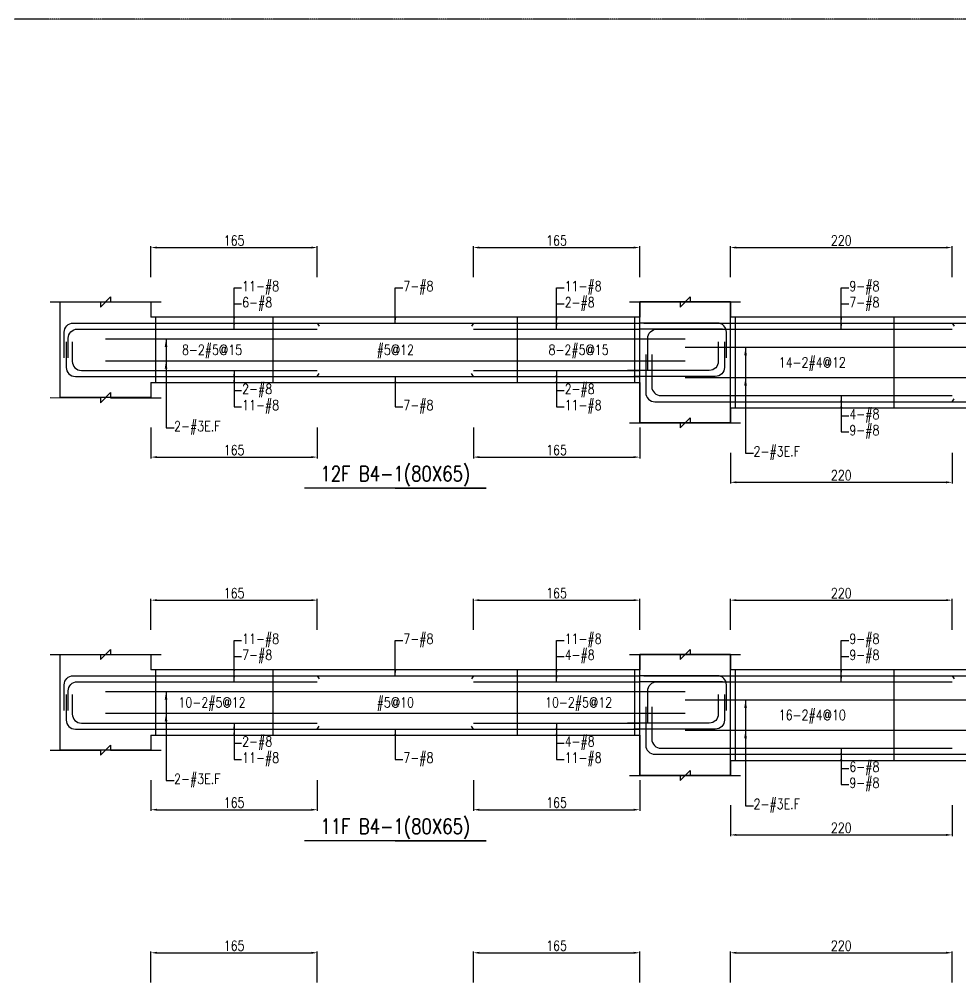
# Model space of a CAD drawing. Header units: millimetres. Extents: x 0 to 84580, y -12276 to 4373.
# Drawn here: x 27149 to 28083, y -1957 to -1000 of the extents above; entities that cross this region are included whole.
import ezdxf
from ezdxf.enums import TextEntityAlignment as Align

# ---------------------------------------------------------------- set-up
doc = ezdxf.new("R2010")
doc.units = ezdxf.units.MM
doc.header["$MEASUREMENT"] = 0
doc.linetypes.add('CENTER', pattern=[2, 1.25, -0.25, 0.25, -0.25])
for name, color, linetype in [('S-DIM', 2, 'Continuous'), ('S-GRID', 1, 'CENTER'), ('S-LEADER', 2, 'Continuous'), ('S-RC', 130, 'Continuous'), ('S-REINF', 6, 'Continuous'), ('S-TEXT', 2, 'Continuous')]:
    doc.layers.add(name, color=color, linetype=linetype)
doc.styles.add('CS4', font='romans.shx', dxfattribs={"width": 0.8, "bigfont": 'lsp.shx'})
doc.styles.get("Standard").update_dxf_attribs({"font": 'arial.ttf'})
doc.dimstyles.new('ISO-25', dxfattribs={"dimtxt": 2.5, "dimasz": 2.5, "dimexe": 1.25, "dimexo": 0.625, "dimtad": 1, "dimtxsty": 'Standard', "dimcen": 2.5, "dimadec": 0, "dimazin": 0, "dimtfac": 1, "dimtmove": 0, "dimatfit": 3, "dimfxl": 0, "dimarcsym": 0})

# ---------------------------------------------------------------- blocks, each defined once
blk = doc.blocks.new('*D751')
at = {"layer": 'DEFPOINTS', "color": 0, "transparency": 16777216}
for p in [(27444.4, -1926.58), (27279.4, -1956.58), (27444.4, -1956.58)]:
    blk.add_point(p, dxfattribs=at)
at = {"layer": 'S-DIM', "color": 0, "lineweight": -2, "transparency": 16777216}
for p, q in [((27279.4, -1955.95), (27279.4, -1925.33)), ((27285.4, -1926.58), (27438.4, -1926.58)), ((27444.4, -1955.95), (27444.4, -1925.33))]:
    blk.add_line(p, q, dxfattribs=at)
at = {"layer": 'S-DIM', "color": 0, "transparency": 16777216}
for points in [[(27285.4, -1925.58), (27285.4, -1927.58), (27279.4, -1926.58)], [(27438.4, -1925.58), (27438.4, -1927.58), (27444.4, -1926.58)]]:
    blk.add_solid(points, dxfattribs=at)
at = {"layer": 'S-DIM', "color": 0, "transparency": 16777216, "insert": (27361.9, -1919.58), "char_height": 10, "attachment_point": 5, "style": 'CS4'}
blk.add_mtext('165', dxfattribs=at)
blk = doc.blocks.new('*D752')
at = {"layer": 'DEFPOINTS', "color": 0, "transparency": 16777216}
for p in [(27764.4, -1926.58), (27599.4, -1956.58), (27764.4, -1956.58)]:
    blk.add_point(p, dxfattribs=at)
at = {"layer": 'S-DIM', "color": 0, "lineweight": -2, "transparency": 16777216}
for p, q in [((27599.4, -1955.95), (27599.4, -1925.33)), ((27605.4, -1926.58), (27758.4, -1926.58)), ((27764.4, -1955.95), (27764.4, -1925.33))]:
    blk.add_line(p, q, dxfattribs=at)
at = {"layer": 'S-DIM', "color": 0, "transparency": 16777216}
for points in [[(27605.4, -1925.58), (27605.4, -1927.58), (27599.4, -1926.58)], [(27758.4, -1925.58), (27758.4, -1927.58), (27764.4, -1926.58)]]:
    blk.add_solid(points, dxfattribs=at)
at = {"layer": 'S-DIM', "color": 0, "transparency": 16777216, "insert": (27681.9, -1919.58), "char_height": 10, "attachment_point": 5, "style": 'CS4'}
blk.add_mtext('165', dxfattribs=at)
blk = doc.blocks.new('*D755')
at = {"layer": 'DEFPOINTS', "color": 0, "transparency": 16777216}
for p in [(27444.4, -1576.58), (27279.4, -1606.58), (27444.4, -1606.58)]:
    blk.add_point(p, dxfattribs=at)
at = {"layer": 'S-DIM', "color": 0, "lineweight": -2, "transparency": 16777216}
for p, q in [((27279.4, -1605.95), (27279.4, -1575.33)), ((27285.4, -1576.58), (27438.4, -1576.58)), ((27444.4, -1605.95), (27444.4, -1575.33))]:
    blk.add_line(p, q, dxfattribs=at)
at = {"layer": 'S-DIM', "color": 0, "transparency": 16777216}
for points in [[(27285.4, -1575.58), (27285.4, -1577.58), (27279.4, -1576.58)], [(27438.4, -1575.58), (27438.4, -1577.58), (27444.4, -1576.58)]]:
    blk.add_solid(points, dxfattribs=at)
at = {"layer": 'S-DIM', "color": 0, "transparency": 16777216, "insert": (27361.9, -1569.58), "char_height": 10, "attachment_point": 5, "style": 'CS4'}
blk.add_mtext('165', dxfattribs=at)
blk = doc.blocks.new('*D756')
at = {"layer": 'DEFPOINTS', "color": 0, "transparency": 16777216}
for p in [(27764.4, -1576.58), (27599.4, -1606.58), (27764.4, -1606.58)]:
    blk.add_point(p, dxfattribs=at)
at = {"layer": 'S-DIM', "color": 0, "lineweight": -2, "transparency": 16777216}
for p, q in [((27599.4, -1605.95), (27599.4, -1575.33)), ((27605.4, -1576.58), (27758.4, -1576.58)), ((27764.4, -1605.95), (27764.4, -1575.33))]:
    blk.add_line(p, q, dxfattribs=at)
at = {"layer": 'S-DIM', "color": 0, "transparency": 16777216}
for points in [[(27605.4, -1575.58), (27605.4, -1577.58), (27599.4, -1576.58)], [(27758.4, -1575.58), (27758.4, -1577.58), (27764.4, -1576.58)]]:
    blk.add_solid(points, dxfattribs=at)
at = {"layer": 'S-DIM', "color": 0, "transparency": 16777216, "insert": (27681.9, -1569.58), "char_height": 10, "attachment_point": 5, "style": 'CS4'}
blk.add_mtext('165', dxfattribs=at)
blk = doc.blocks.new('*D757')
at = {"layer": 'DEFPOINTS', "color": 0, "transparency": 16777216}
for p in [(27279.4, -1754.58), (27444.4, -1754.58), (27444.4, -1784.58)]:
    blk.add_point(p, dxfattribs=at)
at = {"layer": 'S-DIM', "color": 0, "lineweight": -2, "transparency": 16777216}
for p, q in [((27279.4, -1755.2), (27279.4, -1785.83)), ((27444.4, -1755.2), (27444.4, -1785.83)), ((27285.4, -1784.58), (27438.4, -1784.58))]:
    blk.add_line(p, q, dxfattribs=at)
at = {"layer": 'S-DIM', "color": 0, "transparency": 16777216}
for points in [[(27285.4, -1783.58), (27285.4, -1785.58), (27279.4, -1784.58)], [(27438.4, -1783.58), (27438.4, -1785.58), (27444.4, -1784.58)]]:
    blk.add_solid(points, dxfattribs=at)
at = {"layer": 'S-DIM', "color": 0, "transparency": 16777216, "insert": (27361.9, -1777.58), "char_height": 10, "attachment_point": 5, "style": 'CS4'}
blk.add_mtext('165', dxfattribs=at)
blk = doc.blocks.new('*D758')
at = {"layer": 'DEFPOINTS', "color": 0, "transparency": 16777216}
for p in [(27599.4, -1754.58), (27764.4, -1754.58), (27764.4, -1784.58)]:
    blk.add_point(p, dxfattribs=at)
at = {"layer": 'S-DIM', "color": 0, "lineweight": -2, "transparency": 16777216}
for p, q in [((27599.4, -1755.2), (27599.4, -1785.83)), ((27764.4, -1755.2), (27764.4, -1785.83)), ((27605.4, -1784.58), (27758.4, -1784.58))]:
    blk.add_line(p, q, dxfattribs=at)
at = {"layer": 'S-DIM', "color": 0, "transparency": 16777216}
for points in [[(27605.4, -1783.58), (27605.4, -1785.58), (27599.4, -1784.58)], [(27758.4, -1783.58), (27758.4, -1785.58), (27764.4, -1784.58)]]:
    blk.add_solid(points, dxfattribs=at)
at = {"layer": 'S-DIM', "color": 0, "transparency": 16777216, "insert": (27681.9, -1777.58), "char_height": 10, "attachment_point": 5, "style": 'CS4'}
blk.add_mtext('165', dxfattribs=at)
blk = doc.blocks.new('*D759')
at = {"layer": 'DEFPOINTS', "color": 0, "transparency": 16777216}
for p in [(27444.4, -1226.58), (27279.4, -1256.58), (27444.4, -1256.58)]:
    blk.add_point(p, dxfattribs=at)
at = {"layer": 'S-DIM', "color": 0, "lineweight": -2, "transparency": 16777216}
for p, q in [((27279.4, -1255.95), (27279.4, -1225.33)), ((27444.4, -1255.95), (27444.4, -1225.33)), ((27285.4, -1226.58), (27438.4, -1226.58))]:
    blk.add_line(p, q, dxfattribs=at)
at = {"layer": 'S-DIM', "color": 0, "transparency": 16777216}
for points in [[(27285.4, -1225.58), (27285.4, -1227.58), (27279.4, -1226.58)], [(27438.4, -1225.58), (27438.4, -1227.58), (27444.4, -1226.58)]]:
    blk.add_solid(points, dxfattribs=at)
at = {"layer": 'S-DIM', "color": 0, "transparency": 16777216, "insert": (27361.9, -1219.58), "char_height": 10, "attachment_point": 5, "style": 'CS4'}
blk.add_mtext('165', dxfattribs=at)
blk = doc.blocks.new('*D760')
at = {"layer": 'DEFPOINTS', "color": 0, "transparency": 16777216}
for p in [(27764.4, -1226.58), (27599.4, -1256.58), (27764.4, -1256.58)]:
    blk.add_point(p, dxfattribs=at)
at = {"layer": 'S-DIM', "color": 0, "lineweight": -2, "transparency": 16777216}
for p, q in [((27599.4, -1255.95), (27599.4, -1225.33)), ((27764.4, -1255.95), (27764.4, -1225.33)), ((27605.4, -1226.58), (27758.4, -1226.58))]:
    blk.add_line(p, q, dxfattribs=at)
at = {"layer": 'S-DIM', "color": 0, "transparency": 16777216}
for points in [[(27605.4, -1225.58), (27605.4, -1227.58), (27599.4, -1226.58)], [(27758.4, -1225.58), (27758.4, -1227.58), (27764.4, -1226.58)]]:
    blk.add_solid(points, dxfattribs=at)
at = {"layer": 'S-DIM', "color": 0, "transparency": 16777216, "insert": (27681.9, -1219.58), "char_height": 10, "attachment_point": 5, "style": 'CS4'}
blk.add_mtext('165', dxfattribs=at)
blk = doc.blocks.new('*D761')
at = {"layer": 'DEFPOINTS', "color": 0, "transparency": 16777216}
for p in [(27279.4, -1404.58), (27444.4, -1404.58), (27444.4, -1434.58)]:
    blk.add_point(p, dxfattribs=at)
at = {"layer": 'S-DIM', "color": 0, "lineweight": -2, "transparency": 16777216}
for p, q in [((27279.4, -1405.2), (27279.4, -1435.83)), ((27444.4, -1405.2), (27444.4, -1435.83)), ((27285.4, -1434.58), (27438.4, -1434.58))]:
    blk.add_line(p, q, dxfattribs=at)
at = {"layer": 'S-DIM', "color": 0, "transparency": 16777216}
for points in [[(27285.4, -1433.58), (27285.4, -1435.58), (27279.4, -1434.58)], [(27438.4, -1433.58), (27438.4, -1435.58), (27444.4, -1434.58)]]:
    blk.add_solid(points, dxfattribs=at)
at = {"layer": 'S-DIM', "color": 0, "transparency": 16777216, "insert": (27361.9, -1427.58), "char_height": 10, "attachment_point": 5, "style": 'CS4'}
blk.add_mtext('165', dxfattribs=at)
blk = doc.blocks.new('*D762')
at = {"layer": 'DEFPOINTS', "color": 0, "transparency": 16777216}
for p in [(27599.4, -1404.58), (27764.4, -1404.58), (27764.4, -1434.58)]:
    blk.add_point(p, dxfattribs=at)
at = {"layer": 'S-DIM', "color": 0, "lineweight": -2, "transparency": 16777216}
for p, q in [((27599.4, -1405.2), (27599.4, -1435.83)), ((27764.4, -1405.2), (27764.4, -1435.83)), ((27605.4, -1434.58), (27758.4, -1434.58))]:
    blk.add_line(p, q, dxfattribs=at)
at = {"layer": 'S-DIM', "color": 0, "transparency": 16777216}
for points in [[(27605.4, -1433.58), (27605.4, -1435.58), (27599.4, -1434.58)], [(27758.4, -1433.58), (27758.4, -1435.58), (27764.4, -1434.58)]]:
    blk.add_solid(points, dxfattribs=at)
at = {"layer": 'S-DIM', "color": 0, "transparency": 16777216, "insert": (27681.9, -1427.58), "char_height": 10, "attachment_point": 5, "style": 'CS4'}
blk.add_mtext('165', dxfattribs=at)
blk = doc.blocks.new('*D771')
at = {"layer": 'DEFPOINTS', "color": 0, "transparency": 16777216}
for p in [(28074.4, -1926.58), (27854.4, -1956.58), (28074.4, -1956.58)]:
    blk.add_point(p, dxfattribs=at)
at = {"layer": 'S-DIM', "color": 0, "lineweight": -2, "transparency": 16777216}
for p, q in [((27854.4, -1955.95), (27854.4, -1925.33)), ((27860.4, -1926.58), (28068.4, -1926.58)), ((28074.4, -1955.95), (28074.4, -1925.33))]:
    blk.add_line(p, q, dxfattribs=at)
at = {"layer": 'S-DIM', "color": 0, "transparency": 16777216}
for points in [[(27860.4, -1925.58), (27860.4, -1927.58), (27854.4, -1926.58)], [(28068.4, -1925.58), (28068.4, -1927.58), (28074.4, -1926.58)]]:
    blk.add_solid(points, dxfattribs=at)
at = {"layer": 'S-DIM', "color": 0, "transparency": 16777216, "insert": (27964.4, -1919.58), "char_height": 10, "attachment_point": 5, "style": 'CS4'}
blk.add_mtext('220', dxfattribs=at)
blk = doc.blocks.new('*D775')
at = {"layer": 'DEFPOINTS', "color": 0, "transparency": 16777216}
for p in [(28074.4, -1576.58), (27854.4, -1606.58), (28074.4, -1606.58)]:
    blk.add_point(p, dxfattribs=at)
at = {"layer": 'S-DIM', "color": 0, "lineweight": -2, "transparency": 16777216}
for p, q in [((27854.4, -1605.95), (27854.4, -1575.33)), ((27860.4, -1576.58), (28068.4, -1576.58)), ((28074.4, -1605.95), (28074.4, -1575.33))]:
    blk.add_line(p, q, dxfattribs=at)
at = {"layer": 'S-DIM', "color": 0, "transparency": 16777216}
for points in [[(27860.4, -1575.58), (27860.4, -1577.58), (27854.4, -1576.58)], [(28068.4, -1575.58), (28068.4, -1577.58), (28074.4, -1576.58)]]:
    blk.add_solid(points, dxfattribs=at)
at = {"layer": 'S-DIM', "color": 0, "transparency": 16777216, "insert": (27964.4, -1569.58), "char_height": 10, "attachment_point": 5, "style": 'CS4'}
blk.add_mtext('220', dxfattribs=at)
blk = doc.blocks.new('*D777')
at = {"layer": 'DEFPOINTS', "color": 0, "transparency": 16777216}
for p in [(27854.4, -1779.58), (28074.4, -1779.58), (28074.4, -1809.58)]:
    blk.add_point(p, dxfattribs=at)
at = {"layer": 'S-DIM', "color": 0, "lineweight": -2, "transparency": 16777216}
for p, q in [((27854.4, -1780.2), (27854.4, -1810.83)), ((28074.4, -1780.2), (28074.4, -1810.83)), ((27860.4, -1809.58), (28068.4, -1809.58))]:
    blk.add_line(p, q, dxfattribs=at)
at = {"layer": 'S-DIM', "color": 0, "transparency": 16777216}
for points in [[(27860.4, -1808.58), (27860.4, -1810.58), (27854.4, -1809.58)], [(28068.4, -1808.58), (28068.4, -1810.58), (28074.4, -1809.58)]]:
    blk.add_solid(points, dxfattribs=at)
at = {"layer": 'S-DIM', "color": 0, "transparency": 16777216, "insert": (27964.4, -1802.58), "char_height": 10, "attachment_point": 5, "style": 'CS4'}
blk.add_mtext('220', dxfattribs=at)
blk = doc.blocks.new('*D779')
at = {"layer": 'DEFPOINTS', "color": 0, "transparency": 16777216}
for p in [(28074.4, -1226.58), (27854.4, -1256.58), (28074.4, -1256.58)]:
    blk.add_point(p, dxfattribs=at)
at = {"layer": 'S-DIM', "color": 0, "lineweight": -2, "transparency": 16777216}
for p, q in [((27854.4, -1255.95), (27854.4, -1225.33)), ((28074.4, -1255.95), (28074.4, -1225.33)), ((27860.4, -1226.58), (28068.4, -1226.58))]:
    blk.add_line(p, q, dxfattribs=at)
at = {"layer": 'S-DIM', "color": 0, "transparency": 16777216}
for points in [[(27860.4, -1225.58), (27860.4, -1227.58), (27854.4, -1226.58)], [(28068.4, -1225.58), (28068.4, -1227.58), (28074.4, -1226.58)]]:
    blk.add_solid(points, dxfattribs=at)
at = {"layer": 'S-DIM', "color": 0, "transparency": 16777216, "insert": (27964.4, -1219.58), "char_height": 10, "attachment_point": 5, "style": 'CS4'}
blk.add_mtext('220', dxfattribs=at)
blk = doc.blocks.new('*D781')
at = {"layer": 'DEFPOINTS', "color": 0, "transparency": 16777216}
for p in [(27854.4, -1429.58), (28074.4, -1429.58), (28074.4, -1459.58)]:
    blk.add_point(p, dxfattribs=at)
at = {"layer": 'S-DIM', "color": 0, "lineweight": -2, "transparency": 16777216}
for p, q in [((27854.4, -1430.2), (27854.4, -1460.83)), ((28074.4, -1430.2), (28074.4, -1460.83)), ((27860.4, -1459.58), (28068.4, -1459.58))]:
    blk.add_line(p, q, dxfattribs=at)
at = {"layer": 'S-DIM', "color": 0, "transparency": 16777216}
for points in [[(27860.4, -1458.58), (27860.4, -1460.58), (27854.4, -1459.58)], [(28068.4, -1458.58), (28068.4, -1460.58), (28074.4, -1459.58)]]:
    blk.add_solid(points, dxfattribs=at)
at = {"layer": 'S-DIM', "color": 0, "transparency": 16777216, "insert": (27964.4, -1452.58), "char_height": 10, "attachment_point": 5, "style": 'CS4'}
blk.add_mtext('220', dxfattribs=at)

msp = doc.modelspace()

# ---------------------------------------------------------------- linework, layer by layer
at = {"layer": 'S-GRID'}
msp.add_lwpolyline([(26145, -3069), (29374, -3069), (29374, -1000), (26145, -1000), (26145, -3069)], dxfattribs=at)
at = {"layer": 'S-RC'}
for points in [[(27179.395, -1280.575), (27229.395, -1280.585), (27229.394, -1285.585), (27239.396, -1275.587), (27239.395, -1280.587), (27289.395, -1280.597)], [(27279.395, -1360.575), (27279.395, -1375.575), (27189.395, -1375.575), (27189.395, -1280.575), (27279.395, -1280.575), (27279.395, -1295.575)], [(27754.395, -1280.575), (27804.395, -1280.585), (27804.394, -1285.585), (27814.396, -1275.587), (27814.395, -1280.587), (27864.395, -1280.597)], [(27754.395, -1280.575), (27804.395, -1280.585), (27804.394, -1285.585), (27814.396, -1275.587), (27814.395, -1280.587), (27864.395, -1280.597)], [(27764.395, -1360.575), (27764.395, -1400.575), (27854.395, -1400.575), (27854.395, -1280.575), (27764.395, -1280.575), (27764.395, -1295.575)], [(27854.395, -1385.575), (27854.395, -1400.575), (27764.395, -1400.575), (27764.395, -1280.575), (27854.395, -1280.575), (27854.395, -1295.575)], [(27764.395, -1295.575), (27279.395, -1295.575)], [(28504.395, -1295.575), (27854.395, -1295.575)], [(27279.395, -1360.575), (27764.395, -1360.575)], [(27179.395, -1375.575), (27229.395, -1375.585), (27229.394, -1380.585), (27239.396, -1370.587), (27239.395, -1375.587), (27289.395, -1375.597)], [(27854.395, -1385.575), (28504.395, -1385.575)], [(27754.395, -1400.575), (27804.395, -1400.585), (27804.394, -1405.585), (27814.396, -1395.587), (27814.395, -1400.587), (27864.395, -1400.597)], [(27754.395, -1400.575), (27804.395, -1400.585), (27804.394, -1405.585), (27814.396, -1395.587), (27814.395, -1400.587), (27864.395, -1400.597)], [(27521.895, -1465.575), (27611.895, -1465.575), (27431.895, -1465.575)], [(27179.395, -1630.575), (27229.395, -1630.585), (27229.394, -1635.585), (27239.396, -1625.587), (27239.395, -1630.587), (27289.395, -1630.597)], [(27754.395, -1630.575), (27804.395, -1630.585), (27804.394, -1635.585), (27814.396, -1625.587), (27814.395, -1630.587), (27864.395, -1630.597)], [(27754.395, -1630.575), (27804.395, -1630.585), (27804.394, -1635.585), (27814.396, -1625.587), (27814.395, -1630.587), (27864.395, -1630.597)], [(27279.395, -1710.575), (27279.395, -1725.575), (27189.395, -1725.575), (27189.395, -1630.575), (27279.395, -1630.575), (27279.395, -1645.575)], [(27764.395, -1710.575), (27764.395, -1750.575), (27854.395, -1750.575), (27854.395, -1630.575), (27764.395, -1630.575), (27764.395, -1645.575)], [(27854.395, -1735.575), (27854.395, -1750.575), (27764.395, -1750.575), (27764.395, -1630.575), (27854.395, -1630.575), (27854.395, -1645.575)], [(27764.395, -1645.575), (27279.395, -1645.575)], [(28504.395, -1645.575), (27854.395, -1645.575)], [(27279.395, -1710.575), (27764.395, -1710.575)], [(27179.395, -1725.575), (27229.395, -1725.585), (27229.394, -1730.585), (27239.396, -1720.587), (27239.395, -1725.587), (27289.395, -1725.597)], [(27854.395, -1735.575), (28504.395, -1735.575)], [(27754.395, -1750.575), (27804.395, -1750.585), (27804.394, -1755.585), (27814.396, -1745.587), (27814.395, -1750.587), (27864.395, -1750.597)], [(27754.395, -1750.575), (27804.395, -1750.585), (27804.394, -1755.585), (27814.396, -1745.587), (27814.395, -1750.587), (27864.395, -1750.597)], [(27521.895, -1815.575), (27611.895, -1815.575), (27431.895, -1815.575)]]:
    msp.add_lwpolyline(points, dxfattribs=at)
at = {"layer": 'S-REINF'}
for points in [[(27193.395, -1336.075), (27193.395, -1310.575, -0.4142136), (27202.395, -1301.575), (27279.395, -1301.575)], [(27850.395, -1336.075), (27850.395, -1310.575, 0.4142136), (27841.395, -1301.575), (27764.395, -1301.575)], [(27197.395, -1336.075), (27197.395, -1316.575, -0.4142136), (27206.395, -1307.575), (27279.395, -1307.575)], [(27772.395, -1348.575), (27772.395, -1316.575, -0.4142136), (27781.395, -1307.575), (27854.395, -1307.575)], [(27195.395, -1320.075), (27195.395, -1345.575, 0.4142136), (27204.395, -1354.575), (27279.395, -1354.575)], [(27201.395, -1320.075), (27201.395, -1339.575, 0.4142136), (27210.395, -1348.575), (27279.395, -1348.575)], [(27842.395, -1320.075), (27842.395, -1339.575, -0.4142136), (27833.395, -1348.575), (27752.395, -1348.575)], [(27848.395, -1320.075), (27848.395, -1345.575, -0.4142136), (27839.395, -1354.575), (27758.395, -1354.575)], [(27770.395, -1332.575), (27770.395, -1370.575, 0.4142136), (27779.395, -1379.575), (27854.395, -1379.575)], [(27776.395, -1332.575), (27776.395, -1364.575, 0.4142136), (27785.395, -1373.575), (27854.395, -1373.575)], [(27193.395, -1686.075), (27193.395, -1660.575, -0.4142136), (27202.395, -1651.575), (27279.395, -1651.575)], [(27850.395, -1686.075), (27850.395, -1660.575, 0.4142136), (27841.395, -1651.575), (27764.395, -1651.575)], [(27197.395, -1686.075), (27197.395, -1666.575, -0.4142136), (27206.395, -1657.575), (27279.395, -1657.575)], [(27772.395, -1698.575), (27772.395, -1666.575, -0.4142136), (27781.395, -1657.575), (27854.395, -1657.575)], [(27195.395, -1670.075), (27195.395, -1695.575, 0.4142136), (27204.395, -1704.575), (27279.395, -1704.575)], [(27201.395, -1670.075), (27201.395, -1689.575, 0.4142136), (27210.395, -1698.575), (27279.395, -1698.575)], [(27842.395, -1670.075), (27842.395, -1689.575, -0.4142136), (27833.395, -1698.575), (27752.395, -1698.575)], [(27848.395, -1670.075), (27848.395, -1695.575, -0.4142136), (27839.395, -1704.575), (27758.395, -1704.575)], [(27770.395, -1682.575), (27770.395, -1720.575, 0.4142136), (27779.395, -1729.575), (27854.395, -1729.575)], [(27776.395, -1682.575), (27776.395, -1714.575, 0.4142136), (27785.395, -1723.575), (27854.395, -1723.575)]]:
    msp.add_lwpolyline(points, format="xyb", dxfattribs=at)
for points in [[(27279.395, -1301.575), (27444.395, -1301.575)], [(27444.395, -1301.575), (27446.395, -1304.575)], [(27444.395, -1301.575), (27599.395, -1301.575)], [(27599.395, -1301.575), (27597.395, -1304.575)], [(27599.395, -1301.575), (27764.395, -1301.575)], [(27768.395, -1301.575), (27854.395, -1301.575)], [(27854.395, -1301.575), (28074.395, -1301.575)], [(28074.395, -1301.575), (28076.395, -1304.575)], [(28074.395, -1301.575), (28284.395, -1301.575)], [(27279.395, -1307.575), (27444.395, -1307.575)], [(27599.395, -1307.575), (27764.395, -1307.575)], [(27846.395, -1307.575), (27764.395, -1307.575)], [(27854.395, -1307.575), (28074.395, -1307.575)], [(27279.395, -1348.575), (27444.395, -1348.575)], [(27599.395, -1348.575), (27764.395, -1348.575)], [(27279.395, -1354.575), (27444.395, -1354.575)], [(27444.395, -1354.575), (27446.395, -1351.575)], [(27444.395, -1354.575), (27599.395, -1354.575)], [(27599.395, -1354.575), (27597.395, -1351.575)], [(27599.395, -1354.575), (27764.395, -1354.575)], [(27854.395, -1373.575), (28074.395, -1373.575)], [(28074.395, -1379.575), (28076.395, -1376.575)], [(27854.395, -1379.575), (28074.395, -1379.575)], [(28074.395, -1379.575), (28284.395, -1379.575)], [(27279.395, -1651.575), (27444.395, -1651.575)], [(27444.395, -1651.575), (27446.395, -1654.575)], [(27444.395, -1651.575), (27599.395, -1651.575)], [(27599.395, -1651.575), (27597.395, -1654.575)], [(27599.395, -1651.575), (27764.395, -1651.575)], [(27768.395, -1651.575), (27854.395, -1651.575)], [(27854.395, -1651.575), (28074.395, -1651.575)], [(28074.395, -1651.575), (28076.395, -1654.575)], [(28074.395, -1651.575), (28284.395, -1651.575)], [(27279.395, -1657.575), (27444.395, -1657.575)], [(27599.395, -1657.575), (27764.395, -1657.575)], [(27846.395, -1657.575), (27764.395, -1657.575)], [(27854.395, -1657.575), (28074.395, -1657.575)], [(27279.395, -1698.575), (27444.395, -1698.575)], [(27444.395, -1704.575), (27446.395, -1701.575)], [(27599.395, -1704.575), (27597.395, -1701.575)], [(27599.395, -1698.575), (27764.395, -1698.575)], [(27279.395, -1704.575), (27444.395, -1704.575)], [(27444.395, -1704.575), (27599.395, -1704.575)], [(27599.395, -1704.575), (27764.395, -1704.575)], [(27854.395, -1723.575), (28074.395, -1723.575)], [(27854.395, -1729.575), (28074.395, -1729.575)], [(28074.395, -1729.575), (28284.395, -1729.575)]]:
    msp.add_lwpolyline(points, dxfattribs=at)
at = {"layer": 'S-REINF', "color": 1}
for points in [[(27284.395, -1360.575), (27284.395, -1295.575)], [(27400.645, -1360.575), (27400.645, -1295.575)], [(27643.145, -1360.575), (27643.145, -1295.575)], [(27759.395, -1360.575), (27759.395, -1295.575)], [(27859.395, -1385.575), (27859.395, -1295.575)], [(28016.895, -1385.575), (28016.895, -1295.575)], [(27234.395, -1317.242), (27809.395, -1317.242)], [(27809.395, -1325.575), (28549.395, -1325.575)], [(27234.395, -1338.908), (27809.395, -1338.908)], [(27809.395, -1355.575), (28549.395, -1355.575)], [(27284.395, -1710.575), (27284.395, -1645.575)], [(27400.645, -1710.575), (27400.645, -1645.575)], [(27643.145, -1710.575), (27643.145, -1645.575)], [(27759.395, -1710.575), (27759.395, -1645.575)], [(27859.395, -1735.575), (27859.395, -1645.575)], [(28016.895, -1735.575), (28016.895, -1645.575)], [(27234.395, -1667.242), (27809.395, -1667.242)], [(27809.395, -1675.575), (28549.395, -1675.575)], [(27234.395, -1688.908), (27809.395, -1688.908)], [(27809.395, -1705.575), (28549.395, -1705.575)]]:
    msp.add_lwpolyline(points, dxfattribs=at)

# ---------------------------------------------------------------- texts
at = {"layer": 'S-LEADER', "char_height": 10, "attachment_point": 4, "style": 'CS4'}
for s, insert in [('11-#8', (27369.895, -1266.575)), ('7-#8', (27529.895, -1266.575)), ('11-#8', (27689.895, -1266.575)), ('9-#8', (27972.395, -1266.575)), ('6-#8', (27369.895, -1282.575)), ('2-#8', (27689.895, -1282.575)), ('7-#8', (27972.395, -1282.575)), ('2-#8', (27369.895, -1368.575)), ('2-#8', (27689.895, -1368.575)), ('11-#8', (27369.895, -1384.575)), ('7-#8', (27529.895, -1384.575)), ('11-#8', (27689.895, -1384.575)), ('4-#8', (27972.395, -1393.575)), ('9-#8', (27972.395, -1409.575)), ('11-#8', (27369.895, -1616.575)), ('7-#8', (27529.895, -1616.575)), ('11-#8', (27689.895, -1616.575)), ('9-#8', (27972.395, -1616.575)), ('7-#8', (27369.895, -1632.575)), ('4-#8', (27689.895, -1632.575)), ('9-#8', (27972.395, -1632.575)), ('2-#8', (27369.895, -1718.575)), ('4-#8', (27689.895, -1718.575)), ('11-#8', (27369.895, -1734.575)), ('7-#8', (27529.895, -1734.575)), ('11-#8', (27689.895, -1734.575)), ('6-#8', (27972.395, -1743.575)), ('9-#8', (27972.395, -1759.575))]:
    msp.add_mtext(s, dxfattribs=dict(at, insert=insert))
at = {"layer": 'S-LEADER', "color": 3, "char_height": 10, "attachment_point": 4, "style": 'CS4'}
for insert in [(27302.395, -1405.575), (27877.395, -1430.575), (27302.395, -1755.575), (27877.395, -1780.575)]:
    msp.add_mtext('2-#3E.F', dxfattribs=dict(at, insert=insert))
at = {"layer": 'S-RC', "style": 'CS4', "width": 0.8}
for s, p in [('12F B4-1(80X65)', (27521.895, -1458.575)), ('11F B4-1(80X65)', (27521.895, -1808.575))]:
    msp.add_text(s, height=15, dxfattribs=at).set_placement(p, align=Align.CENTER)
at = {"layer": 'S-TEXT', "color": 1, "style": 'CS4', "width": 0.8}
for s, p in [('8-2#5@15', (27340.02, -1333.075)), ('#5@12', (27521.895, -1333.075)), ('8-2#5@15', (27703.77, -1333.075)), ('14-2#4@12', (27935.645, -1345.575)), ('10-2#5@12', (27340.02, -1683.075)), ('#5@10', (27521.895, -1683.075)), ('10-2#5@12', (27703.77, -1683.075)), ('16-2#4@10', (27935.645, -1695.575))]:
    msp.add_text(s, height=10, dxfattribs=at).set_placement(p, align=Align.CENTER)

# ---------------------------------------------------------------- dimensions: what is measured, and where the dimension line sits
at = {"layer": 'S-DIM'}
for p1, p2, distance, picture, middle in [((27279.395, -1256.575), (27444.395, -1256.575), 30, '*D759', (27361.895, -1219.575)), ((27599.395, -1256.575), (27764.395, -1256.575), 30, '*D760', (27681.895, -1219.575)), ((27854.395, -1256.575), (28074.395, -1256.575), 30, '*D779', (27964.395, -1219.575)), ((27279.395, -1404.575), (27444.395, -1404.575), -30, '*D761', (27361.895, -1427.575)), ((27599.395, -1404.575), (27764.395, -1404.575), -30, '*D762', (27681.895, -1427.575)), ((27854.395, -1429.575), (28074.395, -1429.575), -30, '*D781', (27964.395, -1452.575)), ((27279.395, -1606.575), (27444.395, -1606.575), 30, '*D755', (27361.895, -1569.575)), ((27599.395, -1606.575), (27764.395, -1606.575), 30, '*D756', (27681.895, -1569.575)), ((27854.395, -1606.575), (28074.395, -1606.575), 30, '*D775', (27964.395, -1569.575)), ((27279.395, -1754.575), (27444.395, -1754.575), -30, '*D757', (27361.895, -1777.575)), ((27599.395, -1754.575), (27764.395, -1754.575), -30, '*D758', (27681.895, -1777.575)), ((27854.395, -1779.575), (28074.395, -1779.575), -30, '*D777', (27964.395, -1802.575)), ((27279.395, -1956.575), (27444.395, -1956.575), 30, '*D751', (27361.895, -1919.575)), ((27599.395, -1956.575), (27764.395, -1956.575), 30, '*D752', (27681.895, -1919.575)), ((27854.395, -1956.575), (28074.395, -1956.575), 30, '*D771', (27964.395, -1919.575))]:
    dim = msp.add_aligned_dim(p1=p1, p2=p2, distance=distance, dimstyle='ISO-25', override={"dimtxt": 10, "dimasz": 6, "dimgap": 2, "dimtxsty": 'CS4'}, dxfattribs=at)
    dim.commit()
    dim.dimension.update_dxf_attribs({"geometry": picture, "text_midpoint": middle})

# ---------------------------------------------------------------- leaders
at = {"layer": 'S-LEADER', "annotation_type": 0, "has_hookline": 1, "hookline_direction": 0}
for points, override, text_width in [([(27361.895, -1301.575), (27361.895, -1266.575), (27369.27, -1266.575)], {"dimasz": 6, "dimtad": 0}, 37.333), ([(27521.895, -1301.575), (27521.895, -1266.575), (27529.27, -1266.575)], {"dimasz": 6, "dimtad": 0}, 30.857), ([(27681.895, -1301.575), (27681.895, -1266.575), (27689.27, -1266.575)], {"dimasz": 6, "dimtad": 0}, 37.333), ([(27964.395, -1301.575), (27964.395, -1266.575), (27971.77, -1266.575)], {"dimasz": 6, "dimtad": 0}, 30.857), ([(27361.895, -1307.575), (27361.895, -1282.575), (27369.27, -1282.575)], {"dimasz": 6, "dimtad": 0}, 30.476), ([(27681.895, -1307.575), (27681.895, -1282.575), (27689.27, -1282.575)], {"dimasz": 6, "dimtad": 0}, 30.857), ([(27964.395, -1307.575), (27964.395, -1282.575), (27971.77, -1282.575)], {"dimasz": 6, "dimtad": 0}, 30.857), ([(27294.395, -1338.908), (27294.395, -1405.575), (27301.77, -1405.575)], {"dimasz": 8, "dimtad": 0}, 49.524), ([(27361.895, -1348.575), (27361.895, -1368.575), (27369.27, -1368.575)], {"dimasz": 6, "dimtad": 0}, 30.857), ([(27681.895, -1348.575), (27681.895, -1368.575), (27689.27, -1368.575)], {"dimasz": 6, "dimtad": 0}, 30.857), ([(27361.895, -1354.575), (27361.895, -1384.575), (27369.27, -1384.575)], {"dimasz": 6, "dimtad": 0}, 37.333), ([(27521.895, -1354.575), (27521.895, -1384.575), (27529.27, -1384.575)], {"dimasz": 6, "dimtad": 0}, 30.857), ([(27681.895, -1354.575), (27681.895, -1384.575), (27689.27, -1384.575)], {"dimasz": 6, "dimtad": 0}, 37.333), ([(27869.395, -1355.575), (27869.395, -1430.575), (27876.77, -1430.575)], {"dimasz": 8, "dimtad": 0}, 49.524), ([(27964.395, -1373.575), (27964.395, -1393.575), (27971.77, -1393.575)], {"dimasz": 6, "dimtad": 0}, 30.857), ([(27964.395, -1379.575), (27964.395, -1409.575), (27971.77, -1409.575)], {"dimasz": 6, "dimtad": 0}, 30.857), ([(27361.895, -1651.575), (27361.895, -1616.575), (27369.27, -1616.575)], {"dimasz": 6, "dimtad": 0}, 37.333), ([(27521.895, -1651.575), (27521.895, -1616.575), (27529.27, -1616.575)], {"dimasz": 6, "dimtad": 0}, 30.857), ([(27681.895, -1651.575), (27681.895, -1616.575), (27689.27, -1616.575)], {"dimasz": 6, "dimtad": 0}, 37.333), ([(27964.395, -1651.575), (27964.395, -1616.575), (27971.77, -1616.575)], {"dimasz": 6, "dimtad": 0}, 30.857), ([(27361.895, -1657.575), (27361.895, -1632.575), (27369.27, -1632.575)], {"dimasz": 6, "dimtad": 0}, 30.857), ([(27681.895, -1657.575), (27681.895, -1632.575), (27689.27, -1632.575)], {"dimasz": 6, "dimtad": 0}, 30.857), ([(27964.395, -1657.575), (27964.395, -1632.575), (27971.77, -1632.575)], {"dimasz": 6, "dimtad": 0}, 30.857), ([(27294.395, -1688.908), (27294.395, -1755.575), (27301.77, -1755.575)], {"dimasz": 8, "dimtad": 0}, 49.524), ([(27361.895, -1698.575), (27361.895, -1718.575), (27369.27, -1718.575)], {"dimasz": 6, "dimtad": 0}, 30.857), ([(27681.895, -1698.575), (27681.895, -1718.575), (27689.27, -1718.575)], {"dimasz": 6, "dimtad": 0}, 30.857), ([(27361.895, -1704.575), (27361.895, -1734.575), (27369.27, -1734.575)], {"dimasz": 6, "dimtad": 0}, 37.333), ([(27521.895, -1704.575), (27521.895, -1734.575), (27529.27, -1734.575)], {"dimasz": 6, "dimtad": 0}, 30.857), ([(27681.895, -1704.575), (27681.895, -1734.575), (27689.27, -1734.575)], {"dimasz": 6, "dimtad": 0}, 37.333), ([(27869.395, -1705.575), (27869.395, -1780.575), (27876.77, -1780.575)], {"dimasz": 8, "dimtad": 0}, 49.524), ([(27964.395, -1723.575), (27964.395, -1743.575), (27971.77, -1743.575)], {"dimasz": 6, "dimtad": 0}, 30.476), ([(27964.395, -1729.575), (27964.395, -1759.575), (27971.77, -1759.575)], {"dimasz": 6, "dimtad": 0}, 30.857)]:
    msp.add_leader(points, dimstyle='ISO-25', override=override, dxfattribs=dict(at, text_width=text_width))
at = {"layer": 'S-LEADER'}
for points in [[(27294.395, -1317.242), (27294.395, -1405.575), (27302.395, -1405.575)], [(27869.395, -1325.575), (27869.395, -1430.575), (27877.395, -1430.575)], [(27294.395, -1667.242), (27294.395, -1755.575), (27302.395, -1755.575)], [(27869.395, -1675.575), (27869.395, -1780.575), (27877.395, -1780.575)]]:
    msp.add_leader(points, dimstyle='ISO-25', override={"dimasz": 8}, dxfattribs=at)

doc.saveas('drawing.dxf')
